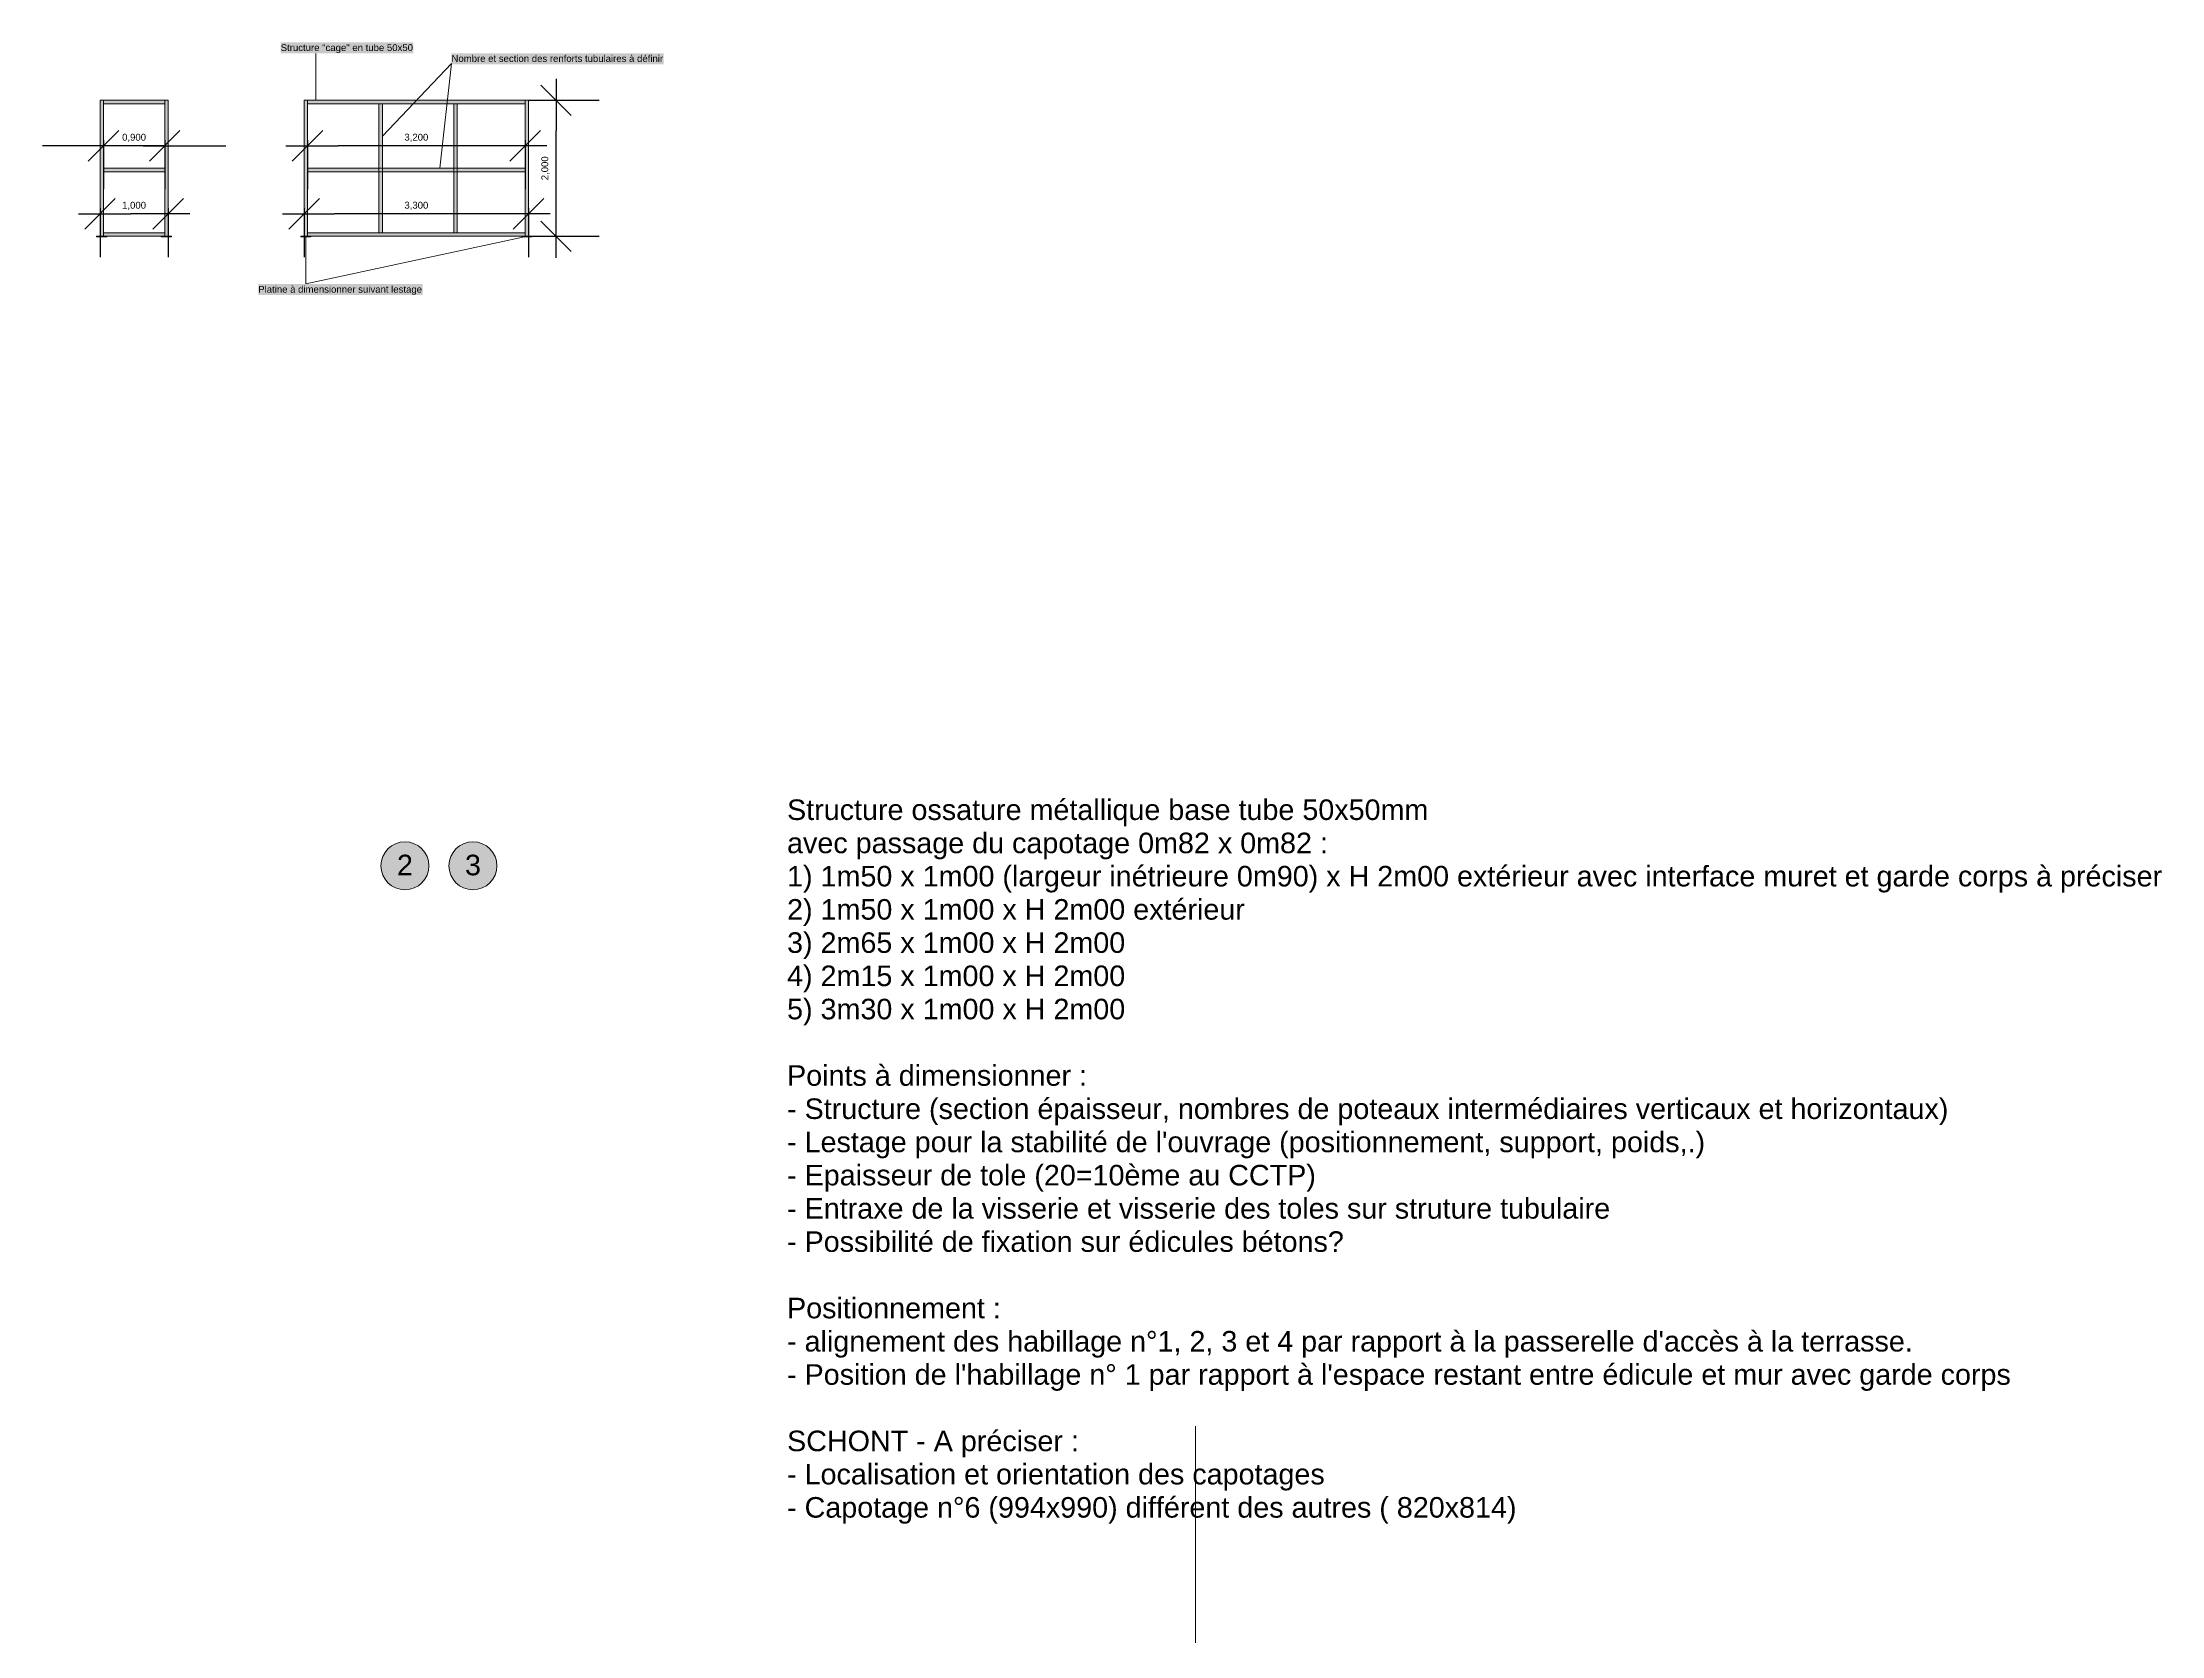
# Model space of a CAD drawing. Header units: metres. Extents: x 1838950 to 1842843, y 5171318 to 5174224.
# Drawn here: x 1841221.55 to 1841252.71, y 5171409.42 to 5171432.85 of the extents above; entities that cross this region are included whole.
import ezdxf

# ---------------------------------------------------------------- set-up
doc = ezdxf.new("R2010")
doc.units = ezdxf.units.M
doc.header["$LTSCALE"] = 0.0254
doc.header["$PDMODE"] = 1
doc.header["$PDSIZE"] = -2
doc.layers.get('0').update_dxf_attribs({"lineweight": 18})
doc.layers.get('DEFPOINTS').update_dxf_attribs({"lineweight": 18})
doc.layers.add('00 CHAZAL CONSTRUCTION', color=1, linetype='Continuous', lineweight=5, true_color=0xff0000)
doc.layers.add('00 CHAZAL HABILLAGE EDICULES 2', color=6, linetype='Continuous', lineweight=13, true_color=0xff00ff)
doc.styles.add('Arial', font='arial.ttf')
doc.dimstyles.new('Arch', dxfattribs={"dimtxt": 302.065972, "dimasz": 0.002245, "dimexe": 0.003175, "dimexo": 0.001587, "dimgap": 0.001587, "dimtad": 1, "dimzin": 3, "dimtxsty": 'Arial', "dimblk": 'VW_SLASH', "dimblk1": 'VW_SLASH', "dimblk2": 'VW_SLASH', "dimcen": 0, "dimdle": 0.001587, "dimazin": 0, "dimtfac": 1, "dimtix": 1, "dimtmove": 0, "dimatfit": 0, "dimldrblk": 'VW_FILLEDARROW-3', "dimfxl": 1, "dimfrac": 2, "dimtolj": 1, "dimtzin": 3, "dimarcsym": 0})

# ---------------------------------------------------------------- blocks, each defined once
blk = doc.blocks.new('Groupe-1988-1')
at = {"layer": '00 CHAZAL CONSTRUCTION'}
blk.add_line((1841238.504, 5171397.515), (1841238.504, 5171412.505), dxfattribs=at)
blk = doc.blocks.new('Groupe-1989-1')
at = {"layer": '00 CHAZAL CONSTRUCTION', "color": 7}
blk.add_blockref('Groupe-1988-1', (0, 0), dxfattribs=at)
blk = doc.blocks.new('Groupe-2022-1')
at = {"layer": '00 CHAZAL HABILLAGE EDICULES 2', "linetype": 'Continuous', "lineweight": 0, "true_color": 0xffff00}
h = blk.add_hatch(color=2, dxfattribs=at)
edge = h.paths.add_edge_path()
edge.add_arc((1841226.882, 5171420.743), 0.353, 0, 360)
at = {"layer": '00 CHAZAL HABILLAGE EDICULES 2'}
blk.add_circle((1841226.882, 5171420.743), 0.353, dxfattribs=at)
at = {"layer": '00 CHAZAL HABILLAGE EDICULES 2', "insert": (1841226.765, 5171420.906), "char_height": 0.302, "attachment_point": 1, "line_spacing_factor": 0.970187, "style": 'Arial'}
blk.add_mtext('2', dxfattribs=at)
blk = doc.blocks.new('Groupe-2023-1')
at = {"layer": '00 CHAZAL HABILLAGE EDICULES 2', "linetype": 'Continuous', "lineweight": 0, "true_color": 0xffff00}
h = blk.add_hatch(color=2, dxfattribs=at)
edge = h.paths.add_edge_path()
edge.add_arc((1841227.882, 5171420.743), 0.353, 0, 360)
at = {"layer": '00 CHAZAL HABILLAGE EDICULES 2'}
blk.add_circle((1841227.882, 5171420.743), 0.353, dxfattribs=at)
at = {"layer": '00 CHAZAL HABILLAGE EDICULES 2', "insert": (1841227.765, 5171420.906), "char_height": 0.302, "attachment_point": 1, "line_spacing_factor": 0.970187, "style": 'Arial'}
blk.add_mtext('3', dxfattribs=at)
blk = doc.blocks.new('VW_SLASH')
at = {"color": 0, "linetype": 'ByBlock', "lineweight": -2, "transparency": 16777216}
blk.add_line((0.707, 0), (-1, 0), dxfattribs=at)
at = {"color": 0, "lineweight": 20, "transparency": 16777216, "flags": 128}
blk.add_lwpolyline([(0.5, 0.5), (-0.5, -0.5)], dxfattribs=at)
blk = doc.blocks.new('*D1642')
at = {"layer": '00 CHAZAL HABILLAGE EDICULES 2', "color": 0, "linetype": 'Continuous', "lineweight": -2, "transparency": 16777216}
for p, q in [((1841225.4, 5171430.415), (1841225.4, 5171429.695)), ((1841228.251, 5171430.33), (1841225.849, 5171430.33)), ((1841228.7, 5171430.415), (1841228.7, 5171429.695))]:
    blk.add_line(p, q, dxfattribs=at)
at = {"layer": 'DEFPOINTS', "color": 0, "linetype": 'Continuous', "transparency": 16777216}
for p in [(1841225.4, 5171430.417), (1841225.4, 5171430.33), (1841228.7, 5171430.417)]:
    blk.add_point(p, dxfattribs=at)
at = {"layer": '00 CHAZAL HABILLAGE EDICULES 2', "color": 0, "linetype": 'Continuous', "lineweight": -2, "transparency": 16777216, "xscale": 0.44896484375, "yscale": 0.44896484375, "zscale": 0.44896484375, "rotation": 180}
blk.add_blockref('VW_SLASH', (1841225.4, 5171430.33), dxfattribs=at)
at = {"layer": '00 CHAZAL HABILLAGE EDICULES 2', "color": 0, "linetype": 'Continuous', "lineweight": -2, "transparency": 16777216, "xscale": 0.44896484375, "yscale": 0.44896484375, "zscale": 0.44896484375}
blk.add_blockref('VW_SLASH', (1841228.7, 5171430.33), dxfattribs=at)
at = {"layer": '00 CHAZAL HABILLAGE EDICULES 2', "color": 0, "linetype": 'Continuous', "lineweight": 5, "transparency": 16777216, "insert": (1841227.05, 5171430.448), "char_height": 0.1007, "attachment_point": 5, "style": 'Arial'}
blk.add_mtext('\\A1;3,300', dxfattribs=at)
blk = doc.blocks.new('VW_FILLEDARROW-3')
at = {"linetype": 'Continuous', "lineweight": 0, "transparency": 16777216}
blk.add_hatch(color=0, dxfattribs=at).paths.add_polyline_path([(-1.414, 0.379), (0, 0), (-1.414, -0.379)])
at = {"color": 0, "lineweight": 5, "transparency": 16777216, "flags": 128}
blk.add_lwpolyline([(-1.414, 0.379), (0, 0), (-1.414, -0.379)], close=True, dxfattribs=at)
blk = doc.blocks.new('*D1643')
at = {"layer": '00 CHAZAL HABILLAGE EDICULES 2', "color": 0, "linetype": 'Continuous', "lineweight": -2, "transparency": 16777216}
for p, q in [((1841228.702, 5171432), (1841229.738, 5171432)), ((1841229.103, 5171430.449), (1841229.103, 5171431.551)), ((1841228.702, 5171430), (1841229.738, 5171430))]:
    blk.add_line(p, q, dxfattribs=at)
at = {"layer": 'DEFPOINTS', "color": 0, "linetype": 'Continuous', "transparency": 16777216}
for p in [(1841228.7, 5171432), (1841229.103, 5171432), (1841228.7, 5171430)]:
    blk.add_point(p, dxfattribs=at)
at = {"layer": '00 CHAZAL HABILLAGE EDICULES 2', "color": 0, "linetype": 'Continuous', "lineweight": -2, "transparency": 16777216, "xscale": 0.44896484375, "yscale": 0.44896484375, "zscale": 0.44896484375}
for p, rotation in [((1841229.103, 5171432), 90), ((1841229.103, 5171430), 270)]:
    blk.add_blockref('VW_SLASH', p, dxfattribs=dict(at, rotation=rotation))
at = {"layer": '00 CHAZAL HABILLAGE EDICULES 2', "color": 0, "linetype": 'Continuous', "lineweight": 5, "transparency": 16777216, "insert": (1841228.948, 5171431), "char_height": 0.1007, "attachment_point": 5, "rotation": 90, "style": 'Arial'}
blk.add_mtext('\\A1;2,000', dxfattribs=at)
blk = doc.blocks.new('*D1644')
at = {"layer": '00 CHAZAL HABILLAGE EDICULES 2', "color": 0, "linetype": 'Continuous', "lineweight": -2, "transparency": 16777216}
for p, q in [((1841222.4, 5171430.415), (1841222.4, 5171429.695)), ((1841222.951, 5171430.33), (1841222.849, 5171430.33)), ((1841223.4, 5171430.415), (1841223.4, 5171429.695))]:
    blk.add_line(p, q, dxfattribs=at)
at = {"layer": 'DEFPOINTS', "color": 0, "linetype": 'Continuous', "transparency": 16777216}
for p in [(1841222.4, 5171430.417), (1841222.4, 5171430.33), (1841223.4, 5171430.417)]:
    blk.add_point(p, dxfattribs=at)
at = {"layer": '00 CHAZAL HABILLAGE EDICULES 2', "color": 0, "linetype": 'Continuous', "lineweight": -2, "transparency": 16777216, "xscale": 0.44896484375, "yscale": 0.44896484375, "zscale": 0.44896484375, "rotation": 180}
blk.add_blockref('VW_SLASH', (1841222.4, 5171430.33), dxfattribs=at)
at = {"layer": '00 CHAZAL HABILLAGE EDICULES 2', "color": 0, "linetype": 'Continuous', "lineweight": -2, "transparency": 16777216, "xscale": 0.44896484375, "yscale": 0.44896484375, "zscale": 0.44896484375}
blk.add_blockref('VW_SLASH', (1841223.4, 5171430.33), dxfattribs=at)
at = {"layer": '00 CHAZAL HABILLAGE EDICULES 2', "color": 0, "linetype": 'Continuous', "lineweight": 5, "transparency": 16777216, "insert": (1841222.9, 5171430.448), "char_height": 0.1007, "attachment_point": 5, "style": 'Arial'}
blk.add_mtext('\\A1;1,000', dxfattribs=at)
blk = doc.blocks.new('*D1645')
at = {"layer": '00 CHAZAL HABILLAGE EDICULES 2', "color": 0, "linetype": 'Continuous', "lineweight": -2, "transparency": 16777216}
for p, q in [((1841222.001, 5171431.33), (1841221.552, 5171431.33)), ((1841222.45, 5171431.415), (1841222.45, 5171430.695)), ((1841223.35, 5171431.33), (1841222.45, 5171431.33)), ((1841223.35, 5171431.415), (1841223.35, 5171430.695)), ((1841223.799, 5171431.33), (1841224.248, 5171431.33))]:
    blk.add_line(p, q, dxfattribs=at)
at = {"layer": 'DEFPOINTS', "color": 0, "linetype": 'Continuous', "transparency": 16777216}
for p in [(1841222.45, 5171431.417), (1841222.45, 5171431.33), (1841223.35, 5171431.417)]:
    blk.add_point(p, dxfattribs=at)
at = {"layer": '00 CHAZAL HABILLAGE EDICULES 2', "color": 0, "linetype": 'Continuous', "lineweight": -2, "transparency": 16777216, "xscale": 0.44896484375, "yscale": 0.44896484375, "zscale": 0.44896484375}
blk.add_blockref('VW_SLASH', (1841222.45, 5171431.33), dxfattribs=at)
at = {"layer": '00 CHAZAL HABILLAGE EDICULES 2', "color": 0, "linetype": 'Continuous', "lineweight": -2, "transparency": 16777216, "xscale": 0.44896484375, "yscale": 0.44896484375, "zscale": 0.44896484375, "rotation": 180}
blk.add_blockref('VW_SLASH', (1841223.35, 5171431.33), dxfattribs=at)
at = {"layer": '00 CHAZAL HABILLAGE EDICULES 2', "color": 0, "linetype": 'Continuous', "lineweight": 5, "transparency": 16777216, "insert": (1841222.9, 5171431.448), "char_height": 0.1007, "attachment_point": 5, "style": 'Arial'}
blk.add_mtext('\\A1;0,900', dxfattribs=at)
blk = doc.blocks.new('*D1646')
at = {"layer": '00 CHAZAL HABILLAGE EDICULES 2', "color": 0, "linetype": 'Continuous', "lineweight": -2, "transparency": 16777216}
for p, q in [((1841225.45, 5171431.415), (1841225.45, 5171430.695)), ((1841228.201, 5171431.33), (1841225.899, 5171431.33)), ((1841228.65, 5171431.415), (1841228.65, 5171430.695))]:
    blk.add_line(p, q, dxfattribs=at)
at = {"layer": 'DEFPOINTS', "color": 0, "linetype": 'Continuous', "transparency": 16777216}
for p in [(1841225.45, 5171431.417), (1841225.45, 5171431.33), (1841228.65, 5171431.417)]:
    blk.add_point(p, dxfattribs=at)
at = {"layer": '00 CHAZAL HABILLAGE EDICULES 2', "color": 0, "linetype": 'Continuous', "lineweight": -2, "transparency": 16777216, "xscale": 0.44896484375, "yscale": 0.44896484375, "zscale": 0.44896484375, "rotation": 180}
blk.add_blockref('VW_SLASH', (1841225.45, 5171431.33), dxfattribs=at)
at = {"layer": '00 CHAZAL HABILLAGE EDICULES 2', "color": 0, "linetype": 'Continuous', "lineweight": -2, "transparency": 16777216, "xscale": 0.44896484375, "yscale": 0.44896484375, "zscale": 0.44896484375}
blk.add_blockref('VW_SLASH', (1841228.65, 5171431.33), dxfattribs=at)
at = {"layer": '00 CHAZAL HABILLAGE EDICULES 2', "color": 0, "linetype": 'Continuous', "lineweight": 5, "transparency": 16777216, "insert": (1841227.05, 5171431.448), "char_height": 0.1007, "attachment_point": 5, "style": 'Arial'}
blk.add_mtext('\\A1;3,200', dxfattribs=at)

msp = doc.modelspace()

# ---------------------------------------------------------------- hatches: boundary and pattern name
at = {"layer": '00 CHAZAL HABILLAGE EDICULES 2', "linetype": 'Continuous', "lineweight": 0, "true_color": 0xffff00}
for points in [[(1841222.45, 5171432), (1841222.45, 5171430), (1841222.4, 5171430), (1841222.4, 5171432)], [(1841223.35, 5171431.95), (1841222.45, 5171431.95), (1841222.45, 5171432), (1841223.35, 5171432)], [(1841223.4, 5171432), (1841223.4, 5171430), (1841223.35, 5171430), (1841223.35, 5171432)], [(1841225.45, 5171432), (1841225.45, 5171430), (1841225.4, 5171430), (1841225.4, 5171432)], [(1841228.65, 5171431.95), (1841225.45, 5171431.95), (1841225.45, 5171432), (1841228.65, 5171432)], [(1841228.65, 5171430), (1841228.65, 5171432), (1841228.7, 5171432), (1841228.7, 5171430)], [(1841223.35, 5171430), (1841222.45, 5171430), (1841222.45, 5171430.05), (1841223.35, 5171430.05)], [(1841225.45, 5171430.05), (1841228.65, 5171430.05), (1841228.65, 5171430), (1841225.45, 5171430)]]:
    msp.add_hatch(color=2, dxfattribs=at).paths.add_polyline_path(points)
at = {"layer": '00 CHAZAL HABILLAGE EDICULES 2', "linetype": 'Continuous', "lineweight": 0, "true_color": 0xff00ff}
for points in [[(1841225.5709, 5171432.0032), (1841225.57, 5171432), (1841225.5691, 5171432.0032)], [(1841226.5528, 5171431.4767), (1841226.55, 5171431.475), (1841226.5516, 5171431.4779)], [(1841227.3974, 5171431.003), (1841227.3962, 5171431), (1841227.3957, 5171431.0033)], [(1841225.4241, 5171429.9868), (1841225.425, 5171429.99), (1841225.4259, 5171429.9868)], [(1841228.6342, 5171429.9901), (1841228.6375, 5171429.99), (1841228.6346, 5171429.9885)]]:
    msp.add_hatch(color=6, dxfattribs=at).paths.add_polyline_path(points)
at = {"layer": '00 CHAZAL HABILLAGE EDICULES 2', "linetype": 'Continuous', "lineweight": 0, "true_color": 0xaaaaaa}
for points in [[(1841226.55, 5171431.95), (1841226.55, 5171430.05), (1841226.5, 5171430.05), (1841226.5, 5171431.95)], [(1841227.65, 5171431.95), (1841227.65, 5171430.05), (1841227.6, 5171430.05), (1841227.6, 5171431.95)], [(1841223.35, 5171430.95), (1841222.45, 5171430.95), (1841222.45, 5171431), (1841223.35, 5171431)], [(1841228.65, 5171430.95), (1841225.45, 5171430.95), (1841225.45, 5171431), (1841228.65, 5171431)], [(1841222.35, 5171430), (1841222.5, 5171430), (1841222.5, 5171429.99), (1841222.35, 5171429.99)], [(1841223.3, 5171430), (1841223.45, 5171430), (1841223.45, 5171429.99), (1841223.3, 5171429.99)], [(1841225.35, 5171430), (1841225.5, 5171430), (1841225.5, 5171429.99), (1841225.35, 5171429.99)], [(1841228.6, 5171430), (1841228.75, 5171430), (1841228.75, 5171429.99), (1841228.6, 5171429.99)]]:
    msp.add_hatch(color=253, dxfattribs=at).paths.add_polyline_path(points)

# ---------------------------------------------------------------- linework, layer by layer
at = {"layer": '00 CHAZAL HABILLAGE EDICULES 2'}
for p, q in [((1841225.57, 5171432.6908), (1841225.57, 5171432)), ((1841227.5664, 5171432.5423), (1841226.55, 5171431.475)), ((1841227.5664, 5171432.5423), (1841227.3962, 5171431)), ((1841225.425, 5171429.2994), (1841225.425, 5171429.99)), ((1841225.425, 5171429.2994), (1841228.6375, 5171429.99))]:
    msp.add_line(p, q, dxfattribs=at)
at = {"layer": '00 CHAZAL HABILLAGE EDICULES 2', "flags": 128}
for points in [[(1841222.45, 5171432), (1841222.45, 5171430), (1841222.4, 5171430), (1841222.4, 5171432)], [(1841223.35, 5171431.95), (1841222.45, 5171431.95), (1841222.45, 5171432), (1841223.35, 5171432)], [(1841223.4, 5171432), (1841223.4, 5171430), (1841223.35, 5171430), (1841223.35, 5171432)], [(1841225.45, 5171432), (1841225.45, 5171430), (1841225.4, 5171430), (1841225.4, 5171432)], [(1841228.65, 5171431.95), (1841225.45, 5171431.95), (1841225.45, 5171432), (1841228.65, 5171432)], [(1841226.55, 5171431.95), (1841226.55, 5171430.05), (1841226.5, 5171430.05), (1841226.5, 5171431.95)], [(1841227.65, 5171431.95), (1841227.65, 5171430.05), (1841227.6, 5171430.05), (1841227.6, 5171431.95)], [(1841228.65, 5171430), (1841228.65, 5171432), (1841228.7, 5171432), (1841228.7, 5171430)], [(1841223.35, 5171430.95), (1841222.45, 5171430.95), (1841222.45, 5171431), (1841223.35, 5171431)], [(1841228.65, 5171430.95), (1841225.45, 5171430.95), (1841225.45, 5171431), (1841228.65, 5171431)], [(1841222.35, 5171430), (1841222.5, 5171430), (1841222.5, 5171429.99), (1841222.35, 5171429.99)], [(1841223.35, 5171430), (1841222.45, 5171430), (1841222.45, 5171430.05), (1841223.35, 5171430.05)], [(1841223.3, 5171430), (1841223.45, 5171430), (1841223.45, 5171429.99), (1841223.3, 5171429.99)], [(1841225.35, 5171430), (1841225.5, 5171430), (1841225.5, 5171429.99), (1841225.35, 5171429.99)], [(1841225.45, 5171430.05), (1841228.65, 5171430.05), (1841228.65, 5171430), (1841225.45, 5171430)], [(1841228.6, 5171430), (1841228.75, 5171430), (1841228.75, 5171429.99), (1841228.6, 5171429.99)]]:
    msp.add_lwpolyline(points, close=True, dxfattribs=at)
at = {"layer": '00 CHAZAL HABILLAGE EDICULES 2', "lineweight": 5, "flags": 128}
for points in [[(1841225.5709, 5171432.0032), (1841225.57, 5171432), (1841225.5691, 5171432.0032)], [(1841226.5528, 5171431.4767), (1841226.55, 5171431.475), (1841226.5516, 5171431.4779)], [(1841227.3974, 5171431.003), (1841227.3962, 5171431), (1841227.3957, 5171431.0033)], [(1841225.4241, 5171429.9868), (1841225.425, 5171429.99), (1841225.4259, 5171429.9868)], [(1841228.6342, 5171429.9901), (1841228.6375, 5171429.99), (1841228.6346, 5171429.9885)]]:
    msp.add_lwpolyline(points, close=True, dxfattribs=at)
at = {"layer": '00 CHAZAL HABILLAGE EDICULES 2', "color": 2, "true_color": 0xffff00}
msp.add_solid([(1841225.0553, 5171432.6897), (1841227.0069, 5171432.6897), (1841225.0553, 5171432.852), (1841227.0069, 5171432.852)], dxfattribs=at)
msp.add_solid([(1841225.0553, 5171432.6897), (1841227.0069, 5171432.6897), (1841225.0553, 5171432.852), (1841227.0069, 5171432.852)], dxfattribs=at)
at = {"layer": '00 CHAZAL HABILLAGE EDICULES 2', "color": 253, "true_color": 0xaaaaaa}
for points in [[(1841227.5664, 5171432.5299), (1841230.688, 5171432.5299), (1841227.5664, 5171432.6921), (1841230.688, 5171432.6921)], [(1841227.5664, 5171432.5299), (1841230.688, 5171432.5299), (1841227.5664, 5171432.6921), (1841230.688, 5171432.6921)], [(1841224.7253, 5171429.1355), (1841227.1413, 5171429.1355), (1841224.7253, 5171429.2978), (1841227.1413, 5171429.2978)], [(1841224.7253, 5171429.1355), (1841227.1413, 5171429.1355), (1841224.7253, 5171429.2978), (1841227.1413, 5171429.2978)]]:
    msp.add_solid(points, dxfattribs=at)

# ---------------------------------------------------------------- block references
at = {"layer": '00 CHAZAL CONSTRUCTION', "color": 7}
msp.add_blockref('Groupe-1989-1', (0, 0), dxfattribs=at)
at = {"layer": '00 CHAZAL HABILLAGE EDICULES 2', "color": 7}
for name in ['Groupe-2022-1', 'Groupe-2023-1']:
    msp.add_blockref(name, (0, 0), dxfattribs=at)

# ---------------------------------------------------------------- texts
at = {"layer": '00 CHAZAL HABILLAGE EDICULES 2', "attachment_point": 1, "style": 'Arial'}
for s, insert, char_height, line_spacing_factor in [('Structure "cage" en tube 50x50', (1841225.0553, 5171432.825), 0.100689, 0.970891), ('Nombre et section des renforts tubulaires à définir', (1841227.5664, 5171432.6651), 0.100689, 0.970891), ('Platine à dimensionner suivant lestage', (1841224.7253, 5171429.2708), 0.100689, 0.970891), ("Structure ossature métallique base tube 50x50mm\\Pavec passage du capotage 0m82 x 0m82 :\\P1) 1m50 x 1m00 (largeur inétrieure 0m90) x H 2m00 extérieur avec interface muret et garde corps à préciser\\P2) 1m50 x 1m00 x H 2m00 extérieur\\P3) 2m65 x 1m00 x H 2m00\\P4) 2m15 x 1m00 x H 2m00\\P5) 3m30 x 1m00 x H 2m00\\P\\PPoints à dimensionner :\\P- Structure (section épaisseur, nombres de poteaux intermédiaires verticaux et horizontaux)\\P- Lestage pour la stabilité de l'ouvrage (positionnement, support, poids,.)\\P- Epaisseur de tole (20=10ème au CCTP)\\P- Entraxe de la visserie et visserie des toles sur struture tubulaire\\P- Possibilité de fixation sur édicules bétons?\\P\\PPositionnement :\\P- alignement des habillage n°1, 2, 3 et 4 par rapport à la passerelle d'accès à la terrasse.\\P- Position de l'habillage n° 1 par rapport à l'espace restant entre édicule et mur avec garde corps\\P\\PSCHONT - A préciser : \\P- Localisation et orientation des capotages\\P- Capotage n°6 (994x990) différent des autres ( 820x814)\\P\\P", (1841232.5, 5171421.7189), 0.302066, 0.970187)]:
    msp.add_mtext(s, dxfattribs=dict(at, insert=insert, char_height=char_height, line_spacing_factor=line_spacing_factor))

# ---------------------------------------------------------------- dimensions: what is measured, and where the dimension line sits
at = {"layer": '00 CHAZAL HABILLAGE EDICULES 2', "linetype": 'Continuous', "lineweight": 5}
dim = msp.add_linear_dim(base=(1841229.1027, 5171432), p1=(1841228.7, 5171430), p2=(1841228.7, 5171432), angle=270, dimstyle='Arch', override={"dimtxt": 0.100689, "dimasz": 0.448965, "dimexe": 0.635, "dimgap": 0.073431, "dimdec": 3, "dimpost": '<>', "dimtxsty": 'Arial', "dimdle": 0.3175, "dimtmove": 2}, dxfattribs=at)
dim.commit()
dim.dimension.update_dxf_attribs({"geometry": '*D1643', "text_midpoint": (1841228.9482, 5171431), "dimtype": 160})
for base, p1, p2, picture, middle in [((1841222.45, 5171431.3303), (1841223.35, 5171431.4169), (1841222.45, 5171431.4169), '*D1645', (1841222.9, 5171431.4477)), ((1841225.45, 5171431.3303), (1841228.65, 5171431.4169), (1841225.45, 5171431.4169), '*D1646', (1841227.05, 5171431.4477)), ((1841222.4, 5171430.3303), (1841223.4, 5171430.4169), (1841222.4, 5171430.4169), '*D1644', (1841222.9, 5171430.4477)), ((1841225.4, 5171430.3303), (1841228.7, 5171430.4169), (1841225.4, 5171430.4169), '*D1642', (1841227.05, 5171430.4477))]:
    dim = msp.add_linear_dim(base=base, p1=p1, p2=p2, dimstyle='Arch', override={"dimtxt": 0.100689, "dimasz": 0.448965, "dimexe": 0.635, "dimgap": 0.036243, "dimdec": 3, "dimpost": '<>', "dimtxsty": 'Arial', "dimdle": 0.3175, "dimtmove": 2}, dxfattribs=at)
    dim.commit()
    dim.dimension.update_dxf_attribs({"geometry": picture, "text_midpoint": middle, "dimtype": 160})

doc.saveas('drawing.dxf')
